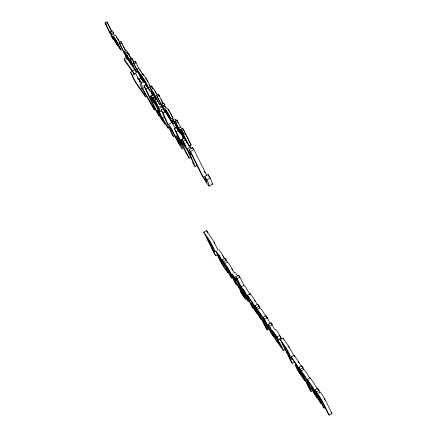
<?xml version="1.0" encoding="UTF-8"?>
<svg xmlns="http://www.w3.org/2000/svg" width="437" height="437" viewBox="0 0 437 437"><rect width="100%" height="100%" fill="white"/><g stroke="black" fill="none" stroke-linecap="round" stroke-linejoin="round"><path stroke-width="0.66" d="M275.157 329.176C277.375 330.41 279.729 335.529 281.199 338.282L278.429 339.849L274.157 333.464C276.555 339.462 281.603 344.28 283.487 350.55L285.7 349.294M111.735 31.125L106.912 21.85L104.995 22.937L112.631 38.598L113.576 39.931L111.304 35.031L117.302 45.158L111.484 34.927L111.506 33.474L110.326 31.819L112.243 30.732L113.423 32.387L113.401 33.835L114.368 35.544M125.719 50.763L120.896 41.488L118.973 42.575L126.61 58.236L127.56 59.569L125.288 54.669L131.28 64.796L125.463 54.559L125.49 53.112L124.305 51.457L126.227 50.37L127.407 52.025L127.385 53.472M166.005 111.664L165.044 112.211L162.772 107.311L168.764 117.438L162.946 107.207L162.968 105.759L161.788 104.099L163.711 103.012L164.891 104.667L164.869 106.115L166.158 108.392M155.403 109.277L154.294 109.906L154.398 109.261L143.516 90.377C141.004 86.925 142.555 82.08 139.13 78.955L140.796 78.01M234.735 272.404L235.467 272.786L237.296 275.408M166.65 107.557L169.387 111.102L172.992 117.881L171.075 118.968L167.169 113.489C168.84 115.204 170.179 122.327 173.178 120.874M218.658 249.882L219.003 249.806L221.002 252.466L224.957 259.136M168.742 124.277L171.85 122.655L175.636 128.369M209.192 186.107L208.739 183.95L206.985 179.913L204.767 176.362L208.094 174.478L210.306 178.028L212.655 184.026L209.192 186.107L205.969 182.06L201.91 175.335L189.128 149.476L192.449 147.591L193.842 149.552L206.892 175.641M151.18 89.59L153.097 88.503L151.541 85.925L149.623 87.012L153.966 93.354L159.538 104.47L160.974 103.656M153.097 88.503L154.474 89.967L157.391 95.075M178.591 128.09L180.508 126.998L176.799 120L174.876 121.093L178.591 128.09L179.541 128.931L181.874 132.744L186.943 142.97L180.519 130.887A4.534 0.361 60.5 0 0 179.629 129.74L183.464 138.081L184.425 137.535M180.508 126.998L182.333 129.155M224.574 263.615L227.344 262.047L225.099 258.327L222.329 259.895L228.589 269.039L236.625 285.077L235.259 283.16L227.355 267.652A6.533 0.524 60.5 0 0 226.071 265.996L225.7 265.925L231.605 278.03L232.713 277.402M227.344 262.047C230.485 264.505 232.173 269.394 234.259 272.988M241.12 286.852L243.89 285.285L239.902 277.113L238.536 275.19L235.767 276.758L237.133 278.68L241.12 286.852C246.719 292.266 249.063 301.688 253.17 308.314L251.805 306.392L243.901 290.884A6.533 0.524 60.5 0 0 242.617 289.228L242.245 289.157L248.15 301.262L249.259 300.634M243.89 285.285L245.873 287.393L249.833 294.287M317.743 393.371L320.097 392.011L321.326 393.333L325.423 400.183L332.005 413.582L329.241 415.15L327.87 413.227L319.966 397.719A6.533 0.524 60.5 0 0 318.682 396.064L318.316 395.993L324.221 408.098L325.325 407.47M136.786 69.352C138.802 70.04 148.706 90.645 141.441 78.895L141.632 79.332L133.11 62.425L135.028 61.338L135.978 62.671L138.704 68.265L136.786 69.352L133.11 62.425M138.704 68.265L140.201 69.925L142.599 74.006M257.202 309.401L259.966 307.834L259.141 306.135L257.77 304.212L255.006 305.785C259.895 312.57 265.057 320.146 267.734 328.449L263.882 323.101L267.198 329.897L268.859 328.957M259.966 307.834L262.134 310.243L265.592 316.126M301.082 371.035L303.852 369.467L303.021 367.768L301.656 365.845L298.886 367.413C303.781 374.203 308.943 381.78 311.619 390.077L307.768 384.735L311.078 391.53L312.739 390.591M303.852 369.467L306.02 371.876L309.472 377.754M104.995 22.937L105.94 24.27L107.857 23.183M111.506 33.474L113.423 32.387M111.484 34.927L113.401 33.835M118.973 42.575L119.924 43.908L121.841 42.821M125.49 53.112L127.407 52.025M125.463 54.559L128.156 53.074L131.373 59.061M137.584 70.805L136.147 71.624L133.252 67.642L126.233 54.161L127.183 55.494L129.101 54.407M136.808 70.821L137.409 72.045L134.088 73.929L125.566 61.961L124.07 58.897L126.282 57.64M127.183 55.494L131.712 64.665L133.809 67.445L129.713 59.05L131.635 57.963L134.022 62.251M129.713 59.05L130.663 60.382L132.58 59.295M134.055 63.758L135.978 62.671M124.07 58.897L132.591 70.865L135.361 69.292M146.706 96.271L145.597 96.899L138.638 87.242L134.066 79.796L130.521 72.214L132.739 70.958M145.597 96.899C141.927 89.334 135.246 83.462 132.46 75.377L135.781 73.492L137.671 77.699L140.19 81.899M151.983 91.033L150.547 91.846L147.553 87.722L143.707 80.364L145.996 83.128L145.499 82.129L141.156 75.197L143.074 74.11L143.664 74.831L147.176 80.135L150.448 86.619M140.703 77.382L137.562 70.941L139.54 73.503L142.904 80.353A3.715 0.295 60.5 0 1 142.577 80.195L140.703 77.382L141.664 76.841M141.408 82.811L143.626 81.555M143.942 85.887L145.887 88.962L158.937 115.674C152.983 106.382 148.744 95.878 143.942 85.887L146.16 84.631M140.741 89.246L142.407 88.307M142.484 88.536L144.702 87.28M145.887 88.962L148.099 87.706M150.574 88.345L152.491 87.258M143.964 93.594L145.073 92.966M169.135 127.511L168.027 128.139L163.891 121.098C168.556 131.575 156.331 111.408 157.091 110.446L160.592 115.193L155.834 105.437L151.366 99.161L150.071 96.511L153.392 94.632M150.071 96.511L154.545 102.793L151.213 95.965L153.425 94.709M165.044 112.211L156.457 95.217L158.374 94.13L163.203 103.405M152.622 97.637L156.462 104.738L152.622 97.637L154.283 96.697M151.213 95.965L152.611 97.926L154.272 96.987M156.457 95.217L157.407 96.55L159.325 95.463M153.813 99.303L155.474 98.363M160.854 103.793L161.739 105.601L158.418 107.486L154.578 100.384L156.796 99.128M149.623 87.012L155.108 98.254L156.053 99.587L157.014 99.041M154.578 100.384L155.769 102.05L157.981 100.794M152.611 97.926L155.938 104.754L157.047 104.126M154.398 109.261L155.506 108.633M162.968 105.759L164.891 104.667M155.938 104.754L158.806 108.775L162.127 106.89L161.051 105.383M162.946 107.207L164.869 106.115M175.106 135.546L173.445 136.491L171.435 133.318L161.133 109.895L163.345 108.638M168.027 128.139C164.782 121.109 160.062 114.707 157.233 107.404L160.095 111.424L161.756 110.479M177.619 135.344L176.515 135.973L180.47 145.445L178.52 142.56L171.517 128.888L168.922 124.966L168.19 124.589L163.077 112.888L165.29 111.632M162.466 118.132L164.678 116.876M172.216 121.42L173.232 120.956M171.075 118.968L167.469 112.189L164.771 108.48L167.535 114.734L171.812 121.803L173.281 123.562L174.718 122.742M175.827 122.42L177.744 121.333M191.39 156.976L189.172 158.232C183.311 148.924 179.017 138.502 174.254 128.538L177.018 126.97M189.172 158.232L176.193 131.619L178.405 130.363M180.874 129.691L182.792 128.604L183.873 130.117L184.829 132.083L182.912 133.17L180.874 129.691L182.912 133.17M181.956 131.204L183.873 130.117M182.813 133.624L184.731 132.537L185.681 133.869L191.166 145.111L189.243 146.198L182.813 133.624L189.243 146.198M183.764 134.957L185.681 133.869M173.445 136.491C162.28 109.316 179.323 146.827 182.382 149.033L181.765 146.641L178.52 139.234L179.629 138.605M183.556 138.474L180.787 140.042L185.676 146.908L181.939 139.245L184.152 137.994M181.939 139.245L183.332 141.211L185.55 139.955M183.332 141.211L187.074 148.875L190.395 146.99L191.444 148.46M189.128 149.476L190.521 151.437L193.842 149.552M180.787 140.042L182.076 142.691L186.965 149.558L192.378 160.882L193.22 163.252L192.804 163.291L195.11 166.797L193.919 163.083L188.363 151.519L190.811 154.955L191.914 154.327M194.804 166.754L197.016 165.497M206.985 179.913L210.306 178.028M217.391 254.793L215.731 255.732L214.294 253.711L203.751 232.096L206.521 230.528L213.726 241.371L217.932 250.128M210.607 245.228L213.267 248.555L210.552 242.879L206.395 236.592L210.607 245.228L211.716 244.6M218.391 256.344L222.69 262.386L219.571 256.688L217.489 254.061L218.391 256.344L219.5 255.716M223.7 261.818L226.464 260.25M235.609 278.544L236.898 280.352L243.906 294.718L245.856 299.635L241.421 293.527L240.033 290.681L244.168 296.603L242.388 292.495L240.164 289.922L235.827 282.433L232.495 275.55L232.02 273.753L235.865 279.128L235.609 278.544L236.717 277.916M237.133 278.68L239.902 277.113M262.096 318.671L260.993 319.3C257.519 314.121 253.149 308.997 251.133 302.732L254.427 306.719C252.805 302.464 249.21 299.421 247.446 295.281L250.215 293.713L253.875 298.7L257.366 304.687M256.372 307.703L259.141 306.135M274.682 329.471L270.967 322.746L268.203 324.32L269.569 326.237L277.479 342.45L271.333 333.513L263.183 317.267L265.947 315.7L267.318 317.617L270.132 323.391M263.183 317.267L264.549 319.19L267.318 317.617M262.801 320.884L258.316 311.696L259.573 312.876L261.763 316.432L265.936 325.297L262.801 320.884L263.904 320.255M269.569 326.237L272.338 324.669M278.429 339.849L277.009 336.932L279.778 335.365M278.358 339.751L281.199 338.282M294.527 362.033L292.309 363.284L290.873 361.262L280.33 339.647L283.1 338.08L289.305 347.229L293.719 355.483M287.185 352.779L289.846 356.1L287.131 350.43L282.974 344.143L287.185 352.779L288.294 352.151M291.332 356.914L297.242 365.605L304.873 380.933C301.404 375.754 297.034 370.631 295.013 364.365L298.313 368.353C296.685 364.092 293.09 361.049 291.332 356.914L294.101 355.341L297.761 360.334L301.246 366.321M300.257 369.336L303.021 367.768M307.386 379.463L313.302 388.154L320.933 403.482C317.464 398.304 313.089 393.18 311.073 386.914L314.367 390.902C312.745 386.647 309.15 383.604 307.386 379.463L310.155 377.896L313.815 382.883L317.552 389.34M306.687 382.517L302.202 373.329L303.458 374.509L305.643 378.065L309.822 386.931L306.687 382.517L307.79 381.889M324.221 408.098L322.85 406.181L314.946 389.968L317.71 388.395L319.96 392.12M314.946 389.968L316.312 391.885L319.081 390.317M139.572 69.827L140.709 71.198M212.087 183.906L212.519 184.223M141.156 75.197L145.253 81.222L150.547 91.846M247.446 295.281L253.362 303.972L260.993 319.3M173.462 119.771L172.473 118.405M146.963 80.758L147.914 82.041L147.116 80.463M168.125 109.627L169.201 111.184M175.991 120.175L174.931 118.984L175.035 119.476M183.748 130.565L184.829 132.083M171.43 115.69L172.992 117.881M191.166 145.111L184.731 132.537M159.538 104.47L153.108 92.387A4.534 0.361 60.5 0 0 152.218 91.24L156.053 99.587M183.464 138.081L174.876 121.093M187.074 148.875L189.516 152.305L190.811 154.955M203.751 232.096L209.105 239.847L212.868 246.435L214.813 250.532L215.026 251.81L211.803 247.681L215.731 255.732M280.33 339.647L285.683 347.399L289.447 353.986L291.397 358.083L291.605 359.361L288.382 355.232L292.309 363.284M330.984 412.14L332.005 413.582M231.605 278.03L230.239 276.108L222.329 259.895M248.15 301.262L246.785 299.345L235.767 276.758M267.198 329.897L265.827 327.974L255.006 305.785M311.078 391.53L309.713 389.607L298.886 367.413M145.357 77.677L146.816 79.933M116.979 37.795L117.356 38.347M172.353 118.656L173.052 119.727M161.133 109.895L163.077 112.888M155.026 91.3L156.419 93.731M298.22 361.689L299.077 363.032M254.618 300.503L255.192 301.399M277.009 336.932L272.393 330.514L274.13 334.551L280.357 344.684L281.756 347.694L276.987 340.489L278.478 343.553L282.559 349.682A8.691 0.694 60.5 0 0 283.487 350.55M174.254 128.538L176.193 131.619M288.158 346.022L289.267 347.781M279.319 335.234L281.128 338.178M176.515 135.973L178.52 139.234M130.521 72.214L132.46 75.377M222.34 255.115L222.87 255.989M169.567 111.79L169.938 112.429M165.006 106.781L165.639 107.895M154.294 109.906L140.949 86.335L139.13 78.955M137.393 77.912L138.239 79.43M223.405 256.907L224.154 258.272M119.957 42.438L115.69 35.506A6.293 0.503 60.5 0 0 115.117 35.157L115.231 35.588M141.856 73.116L142.713 74.727M204.177 171.473L204.969 172.959M213.933 242.404L214.512 243.507M324.107 398.435L325.068 400.27M231.73 268.821L232.451 270.197M170.627 113.691L171.364 115.139M317.71 388.395L318.589 390.197M329.241 415.15L321.927 400.401L316.312 391.885M310.155 377.896L310.696 379.005M301.656 365.845L302.825 368.244M294.101 355.341L294.909 357.007M192.449 147.591L193.329 149.394M182.792 128.604L183.513 130.073M189.822 145.811L190.395 146.99M176.799 120L178.269 123.016M283.1 338.08L283.684 339.281M190.521 151.437L202.233 175.21L207.023 182.316L204.767 176.362M270.967 322.746L271.852 324.565M172.271 121.497L173.281 123.562M158.374 94.13L159.554 96.539M161.018 99.549L162.782 103.165M265.947 315.7L267.373 318.622M157.407 96.55L161.876 105.716L161.788 104.099M268.203 324.32L274.103 336.424L272.95 335.419L271.082 332.415L264.549 319.19M151.541 85.925L152.699 88.29M257.77 304.212L259.529 307.812M148.902 84.068L149.918 86.149M143.074 74.11L143.778 75.552M250.215 293.713L250.756 294.822M155.769 102.05L158.418 107.486M158.806 108.775L160.095 111.424M135.028 61.338L135.907 63.146M238.536 275.19L239.427 277.02M131.635 57.963L133.678 62.158M128.156 53.074L130.821 58.547M130.663 60.382L136.147 71.624M120.896 41.488L122.36 44.498M122.95 45.705L125.594 51.124M225.099 258.327L225.978 260.13M119.924 43.908L124.392 53.074L124.305 51.457M132.591 70.865L134.088 73.929M106.912 21.85L111.61 31.486M105.94 24.27L110.414 33.436L110.326 31.819M206.521 230.528L207.69 232.932M152.813 94.9L151.109 91.273M182.229 135.699L183.655 138.698M151.3 92.748L152.087 94.414M181.137 133.312L181.672 134.503M208.094 174.478L209.383 177.346M169.086 117.165L171.512 122.71M145.39 83.98L145.483 85.586M117.761 38.975A3.572 0.284 60.5 0 1 118.629 40.45M116.45 37.14A3.6 0.29 60.5 0 1 116.663 37.369M154.37 90.388A4.534 0.361 60.5 0 1 154.682 90.798M233.806 276.916C235.669 281.521 237.794 286.688 241.29 290.244L236.952 281.346L233.806 276.916M173.008 120.071L174.216 122.868L179.503 131.979L176.193 126.987L177.231 129.112L180.055 133.361A6.025 0.481 60.5 0 0 180.7 133.962L179.432 131.04L174.232 122.114L177.198 126.544L176.209 124.523L173.008 120.071M215.954 251.209L215.894 251.45C218.964 259.092 222.897 266.636 228.223 272.967C225.678 267.996 221.466 263.872 219.407 258.436L225.039 266.346L219.838 256.568L215.954 251.209M121.125 50.135C117.804 46.726 115.193 40.991 113.194 36.244A6.293 0.503 60.5 0 1 113.773 36.593L117.564 42.651L121.125 50.135M163.143 120.732L160.783 117.564L158.811 113.527L161.881 117.843L163.143 120.732M145.068 82.533C146.592 87.1 151.278 91.967 145.068 82.533M253.083 305.862L254.973 309.975L257.022 313.029L257.683 313.395L255.487 308.899L253.083 305.862M296.969 367.495L298.859 371.608L300.902 374.662L301.568 375.028L299.372 370.527L296.969 367.495M313.029 390.05L314.919 394.158L316.962 397.211L317.623 397.577L315.432 393.082L313.029 390.05M166 110.474L166.464 112.036L169.441 116.226L166 110.474M119.875 48.163L117.58 44.793L114.434 38.341A3.6 0.29 60.5 0 1 114.74 38.456L115.439 39.434A3.572 0.284 60.5 0 1 116.712 41.537L119.875 48.163"/></g></svg>
